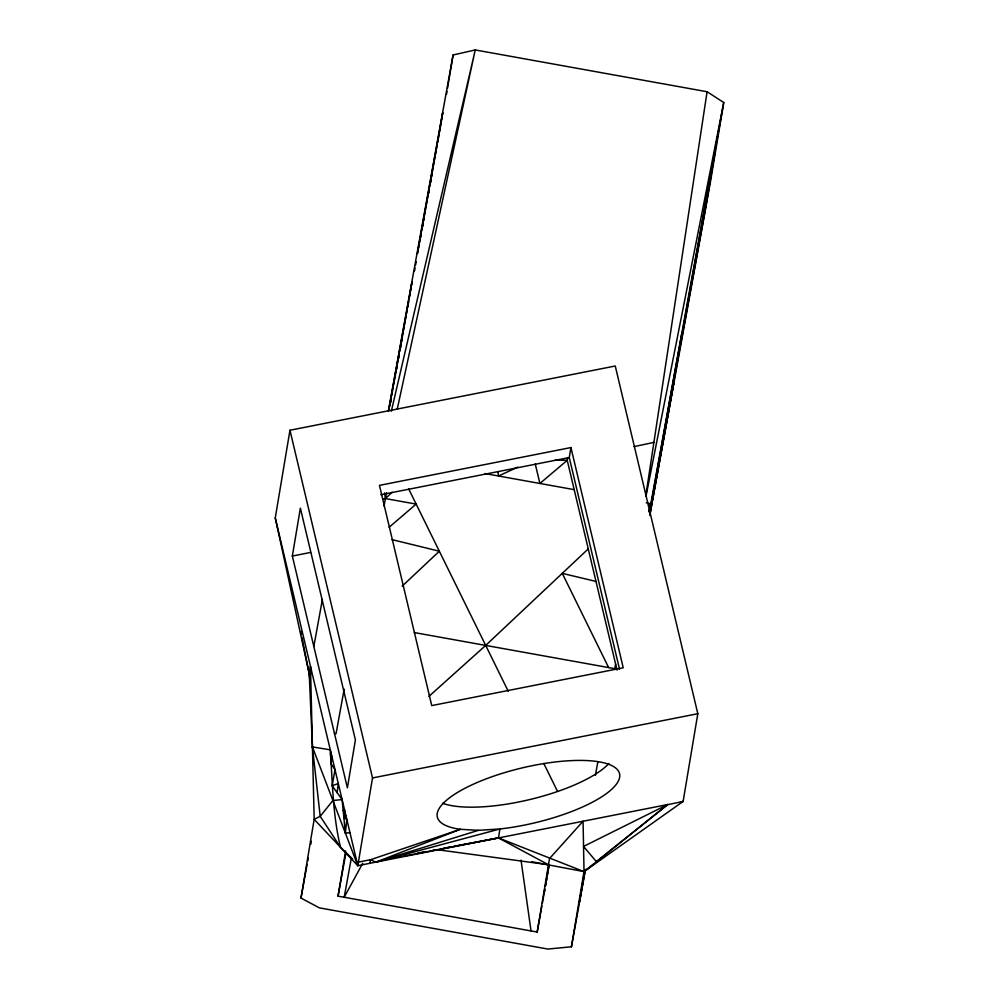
<?xml version="1.0" encoding="UTF-8"?>
<svg xmlns="http://www.w3.org/2000/svg" width="999" height="999" viewBox="0 0 999 999"><rect width="100%" height="100%" fill="white"/><g stroke="black" fill="none" stroke-linecap="round" stroke-linejoin="round"><path stroke-width="1.5" d="M340.547 847.352C332.754 815.421 332.53 782.142 330.282 749.837L275.262 517.932L289.96 430.244L615.259 366.009L697.814 713.711L683.116 801.448L584.015 871.628L571.44 946.79L547.852 949.05L319.38 907.866L300.999 898.051L314.173 819.342L310.489 666.445L309.24 673.913L312.425 746.915L320.204 816.32L340.547 847.352L352.635 859.003M349.962 832.617L345.367 833.104L346.828 819.405L343.881 817.844L344.605 810.039L343.181 810.589M337.125 792.657L338.299 783.516L332.143 785.751L342.108 799.575L357.817 865.683L667.694 804.545L584.015 871.628L531.618 861.7M645.966 494.68L707.092 91.733L475.249 49.95L453.084 54.982L388.449 410.651M332.143 785.751L335.027 769.754L331.006 763.736L332.068 757.292L330.282 749.837L312.425 746.915L313.137 749.887M403.746 856.143L498.451 837.911L499.937 828.97A93.681 28.184 -13.4 0 0 619.73 774.849A93.681 28.184 -13.4 0 0 494.38 775.898A93.681 28.184 -13.4 0 0 460.327 829.307L375.711 862.199L370.579 859.702L358.416 862.1M292.345 556.043L300.374 508.154L355.407 739.959L347.39 787.836L292.345 556.043L310.602 552.435M409.503 296.978L412.013 282.018L388.474 411.401M417.457 253.471L442.757 112.687L439.51 132.143M446.503 94.331L447.015 91.309M447.515 88.274L453.084 54.982M541.883 906.031L537.187 932.042L338.037 896.153L345.617 850.923M289.96 430.244L372.515 777.946L357.817 865.683L314.173 819.342L320.204 816.32L332.904 800.511L342.108 799.575L345.367 833.104M369.98 863.286L370.579 859.702L460.327 829.307L478.434 830.331L499.937 828.97L375.711 862.199L478.434 830.331M567.707 457.542L567.232 460.327L617.045 670.104M619.53 669.205L569.268 457.542L570.941 447.564L379.458 485.377L431.743 705.594L623.226 667.782L570.941 447.564M537.187 932.042L549.537 858.541L583.079 821.228L584.015 871.628L498.451 837.911L454.395 846.203M544.393 892.02L544.892 888.973L542.432 902.971M545.404 885.926L548.963 864.635M584.615 871.053L579.532 901.485L585.314 869.355M681.805 333.541L649.75 511.863M545.466 886.138L546.915 878.233M547.464 875.174L548.014 872.115M548.501 869.305L549.05 866.245M313.823 646.503L322.39 599.4M389.672 406.481L391.046 398.876M391.608 395.829L392.982 388.224M393.544 385.177L396.029 371.478M396.578 368.431L397.964 360.826M398.514 357.779L399.076 354.732M399.625 351.698L401.011 344.081M401.561 341.046L405.981 316.695M406.543 313.649L407.093 310.602M407.642 307.555L408.753 301.473M417.482 253.446L419.955 239.797M420.517 236.763L421.066 233.729M421.615 230.694L422.989 223.114M423.539 220.08L427.959 195.816M428.509 192.782L429.058 189.748M429.607 186.713L430.981 179.133M431.543 176.099L435.951 151.836M436.501 148.801L437.05 145.767M437.599 142.732L438.973 135.152M390.597 402.659L391.146 399.612M396.678 369.18L397.227 366.133M398.613 358.529L399.163 355.482M400.549 347.877L401.099 344.83M401.66 341.783L402.21 338.736M414.535 270.929L415.084 267.894M415.634 264.86L416.183 261.825M420.591 237.562L421.153 234.528M422.527 226.948L423.077 223.913M423.626 220.879L424.175 217.844M428.596 193.581L429.145 190.547M430.519 182.967L431.068 179.932M431.618 176.898L432.167 173.863M300.999 898.051L307.13 864.285M307.692 861.213L308.241 858.141M310.764 844.33L311.313 841.258M344.156 689.16L336.076 733.641L334.453 733.341M384.053 506.131L386.501 492.644M338.037 896.153L345.991 852.609M351.311 858.228L344.193 897.264L362.712 863.298M595.379 775.399L597.877 761.675M615.609 664.073L614.772 668.681L414.36 632.567M649.25 512.362L723.738 102.522L707.092 91.733M649.949 514.135L673.875 382.417L649.825 513.374M571.44 946.79L585.389 870.054M649.825 515.496L710.364 182.43L723.738 102.522L646.003 496.266M397.302 408.816L475.249 49.95L391.333 411.238M358.117 864.297L357.817 865.683L312.425 746.915M648.851 511.338L650.774 503.946L646.291 502.759M331.493 754.932L331.156 757.404L332.068 757.292L342.108 799.575M392.182 492.22L385.427 498.576L382.754 499.313M402.172 586.176L439.335 551.211L391.908 539.597M588.261 548.901L485.689 645.416L428.921 696.39M389.135 527.272L416.158 504.108L385.427 498.576L384.515 492.857M343.881 817.844L346.029 816.033M648.426 505.756L650.774 503.946M584.015 871.628L593.918 864.048M596.391 862.149L603.808 856.468M331.156 752.334L330.444 752.697L331.006 763.736M517.719 467.132L498.526 476.011L497.839 471.653M680.331 802.309L683.116 801.448L667.669 804.682M634.078 446.615L653.895 442.395M380.831 494.755L569.268 457.542M372.515 777.946L697.814 713.711M417.807 853.084L425.449 851.635M433.104 850.199L438.711 849.887L548.463 864.734L498.451 837.911M443.768 848.201L451.361 846.765M397.664 857.229L400.699 856.692M555.207 460.027L567.232 460.327L539.91 483.466L535.252 464.011M485.027 473.576L574.2 489.647M595.991 581.43L562.275 573.364L608.628 667.569M408.653 488.861L508.254 691.271M543.818 763.523L557.492 791.32M275.262 517.932L309.24 673.913L310.239 683.216M300.736 631.493L301.348 634.515M301.96 637.549L309.24 673.913M521.016 860.114L531.043 930.943M608.866 763.536A93.681 28.184 -13.4 0 1 529.832 799.537A93.681 28.184 -13.4 0 1 442.594 803.271M715.184 150.587L705.769 206.88L666.932 418.319L715.184 150.587M667.694 804.545L596.415 861.7L583.541 846.428L667.694 804.545"/></g></svg>
